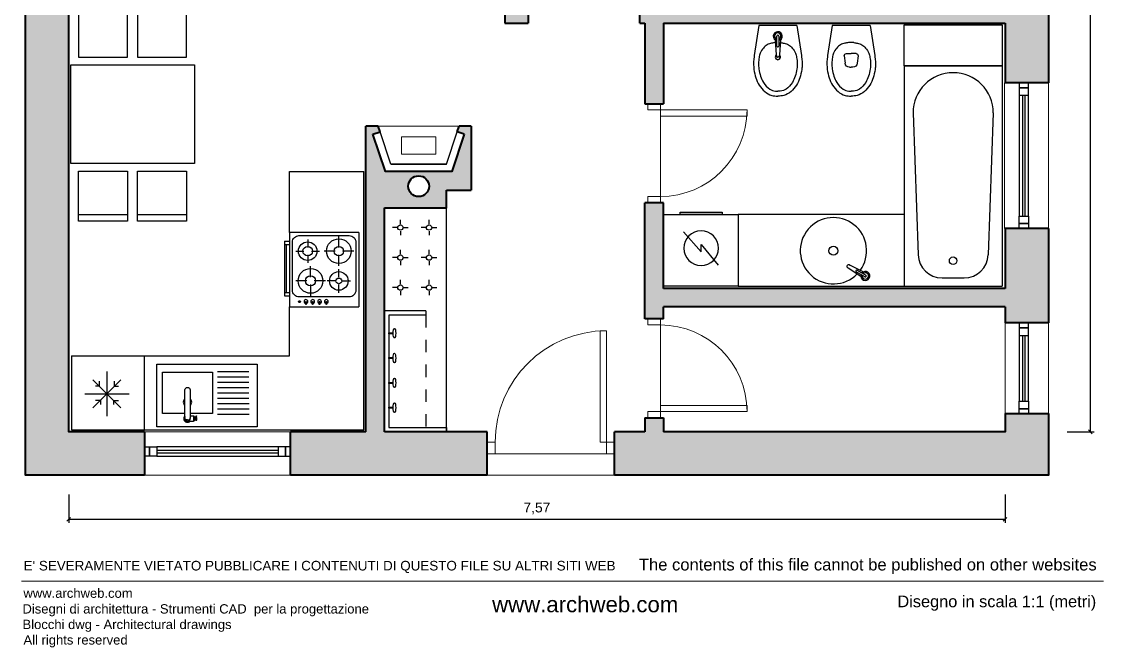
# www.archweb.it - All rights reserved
# Model space of a CAD drawing. Header units: metres. Extents: x 87.3 to 96.1, y 104.5 to 114.6.
# Drawn here: x 87.32 to 96.06, y 104.48 to 109.53 of the extents above; entities that cross this region are included whole.
import ezdxf

# ---------------------------------------------------------------- set-up
doc = ezdxf.new("R2010")
doc.units = ezdxf.units.M
doc.header["$PDMODE"] = 35
doc.linetypes.add('HIDDEN', pattern=[0.375, 0.25, -0.125])
for name, color, linetype in [('ARREDI attrezzature - furniture', 175, 'Continuous'), ('QUOTE - dimension', 252, 'Continuous'), ('SEZIONI medie - small sections', 2, 'Continuous')]:
    doc.layers.add(name, color=color, linetype=linetype)
for name, color, linetype, lineweight in [('MURATURA sezioni - section wall', 7, 'Continuous', 40), ('PAVIMENTAZIONE - flooring', 250, 'Continuous', 5), ('PORTE - doors', 252, 'Continuous', 5), ('PROIEZIONI - projections', 145, 'Continuous', 13), ('PROIEZIONI finissime - fine lines', 251, 'Continuous', 9), ('www.archweb.com', 2, 'Continuous', 5)]:
    doc.layers.add(name, color=color, linetype=linetype, lineweight=lineweight)
doc.layers.add('MURATURA tratteggi - hatch walls', color=7, linetype='Continuous', lineweight=40, true_color=0xa8a8a8)
doc.layers.add('VETRATE sezioni - windows sections', color=7, linetype='Continuous', true_color=0x0a85ff)
doc.styles.add('AW', font='arial.ttf')
doc.styles.get("Standard").update_dxf_attribs({"font": 'arial.ttf'})
doc.dimstyles.new('aw', dxfattribs={"dimtxt": 0.08, "dimasz": 0.03, "dimexe": 0.03, "dimexo": 0, "dimgap": 0.04, "dimtad": 1, "dimzin": 1, "dimtxsty": 'Standard', "dimblk": 'OBLIQUE', "dimcen": 2.5, "dimadec": 0, "dimazin": 0, "dimtfac": 1, "dimtmove": 0, "dimatfit": 3, "dimfxl": 1, "dimarcsym": 0})

# ---------------------------------------------------------------- blocks, each defined once
blk = doc.blocks.new('porta 0.8 m')
at = {"layer": 'PORTE - doors', "color": 2}
for p, q in [((0, 0.05), (0, 0.1)), ((0, 0.1), (0.7, 0.1)), ((0.7, 0.1), (0.7, 0.05)), ((0.7, 0.05), (0, 0.05))]:
    blk.add_line(p, q, dxfattribs=at)
for points in [[(-0.1, 0.8), (0, 0.8), (0, 0.75), (-0.1, 0.75)], [(-0.1, 0.05), (0, 0.05), (0, 0), (-0.1, 0)]]:
    blk.add_lwpolyline(points, close=True, dxfattribs=at)
at = {"layer": 'PORTE - doors', "color": 251}
blk.add_arc((0, 0.05), 0.7, 0, 90, dxfattribs=at)
blk = doc.blocks.new('PORTA-DOOR')
at = {"layer": 'PORTE - doors', "color": 2, "linetype": 'Continuous'}
for points in [[(1746.5338, 1915.6652), (1746.4838, 1915.6652), (1746.4838, 1916.5652)], [(1746.5338, 1916.5652), (1746.4838, 1916.5652)], [(1746.5338, 1915.6652), (1746.5338, 1916.5652)]]:
    blk.add_lwpolyline(points, dxfattribs=at)
for points in [[(1745.5687, 1915.5701), (1745.6338, 1915.5701), (1745.6338, 1915.6652), (1745.5687, 1915.6652)], [(1746.5338, 1915.5701), (1746.5989, 1915.5701), (1746.5989, 1915.6652), (1746.5338, 1915.6652)]]:
    blk.add_lwpolyline(points, close=True, dxfattribs=at)
at = {"layer": 'PORTE - doors', "color": 251, "linetype": 'Continuous'}
blk.add_arc((1746.5338, 1915.6652), 0.9, 90, 180, dxfattribs=at)
blk = doc.blocks.new('TAVOLO- TABLE')
at = {"layer": 'ARREDI attrezzature - furniture', "linetype": 'Continuous'}
for points in [[(1742.1181, 1918.8827), (1742.5151, 1918.8827), (1742.5151, 1919.2857), (1742.1181, 1919.2857)], [(1742.5959, 1918.8827), (1742.993, 1918.8827), (1742.993, 1919.2857), (1742.5959, 1919.2857)], [(1742.0584, 1918.8196), (1743.0564, 1918.8196), (1743.0564, 1918.0236), (1742.0584, 1918.0236)], [(1742.1181, 1917.9605), (1742.5151, 1917.9605), (1742.5151, 1917.5574), (1742.1181, 1917.5574)], [(1742.5959, 1917.9605), (1742.993, 1917.9605), (1742.993, 1917.5574), (1742.5959, 1917.5574)]]:
    blk.add_lwpolyline(points, close=True, dxfattribs=at)
for points in [[(1742.1181, 1919.2318), (1742.5151, 1919.2318)], [(1742.5959, 1919.2318), (1742.993, 1919.2318)], [(1742.1181, 1917.6114), (1742.5151, 1917.6114)], [(1742.5959, 1917.6114), (1742.993, 1917.6114)]]:
    blk.add_lwpolyline(points, dxfattribs=at)
blk = doc.blocks.new('VASCA- BATHTUBE')
at = {"layer": 'ARREDI attrezzature - furniture', "linetype": 'Continuous'}
for p, q in [((1748.8614, 1918.4324), (1748.9023, 1917.2857)), ((1749.5099, 1918.4324), (1749.469, 1917.2857)), ((1749.096, 1917.0989), (1749.2753, 1917.0989)), ((1748.7916, 1917.031), (1749.5818, 1917.031))]:
    blk.add_line(p, q, dxfattribs=at)
blk.add_lwpolyline([(1748.7895, 1919.1431), (1749.5818, 1919.1431), (1749.5818, 1918.813), (1748.7895, 1918.813)], close=True, dxfattribs=at)
blk.add_lwpolyline([(1748.7916, 1917.031), (1748.7916, 1918.813), (1749.5818, 1918.813), (1749.5818, 1917.031)], dxfattribs=at)
blk.add_circle((1749.1857, 1917.2363), 0.0308, dxfattribs=at)
for centre, radius, start, end in [((1749.1857, 1918.4324), 0.3243, 0, 180), ((1749.096, 1917.2928), 0.1938, 182.08274, 270), ((1749.2753, 1917.2928), 0.1938, 270, 357.91726)]:
    blk.add_arc(centre, radius, start, end, dxfattribs=at)
blk = doc.blocks.new('wc jp94aw25')
at = {"layer": 'ARREDI attrezzature - furniture'}
for p, q in [((584.3293, 817.7217), (584.2919, 817.4777)), ((584.3293, 817.7217), (584.6348, 817.7217)), ((584.6348, 817.7217), (584.6722, 817.4777)), ((584.4429, 817.4946), (584.482, 817.4946)), ((584.5212, 817.4946), (584.482, 817.4946)), ((584.4266, 817.4767), (584.4326, 817.4161)), ((584.5375, 817.4767), (584.5315, 817.4161)), ((584.4679, 817.3841), (584.482, 817.3841)), ((584.4962, 817.3841), (584.482, 817.3841))]:
    blk.add_line(p, q, dxfattribs=at)
for centre, radius, start, end in [((584.4429, 817.4783), 0.0164, 90, 185.63797), ((584.5212, 817.4783), 0.0164, 354.36203, 90), ((584.4679, 817.4196), 0.0355, 185.63797, 270), ((584.4962, 817.4196), 0.0355, 270, 354.36203)]:
    blk.add_arc(centre, radius, start, end, dxfattribs=at)
for points, knots in [([(584.4603, 817.5833), (584.4505, 817.5817), (584.4286, 817.5778), (584.3938, 817.5667), (584.3625, 817.5376), (584.3382, 817.5026), (584.3325, 817.4748), (584.3301, 817.4629)], [0.0219449, 0.0219449, 0.0219449, 0.0219449, 0.0519502, 0.0884985, 0.1294589, 0.1776996, 0.2137411, 0.2137411, 0.2137411, 0.2137411]), ([(584.5039, 817.5832), (584.5137, 817.5817), (584.5355, 817.5778), (584.5703, 817.5667), (584.6016, 817.5376), (584.6259, 817.5026), (584.6315, 817.4748), (584.634, 817.4629)], [0.0220791, 0.0220791, 0.0220791, 0.0220791, 0.0519502, 0.0884985, 0.1294589, 0.1776996, 0.2137411, 0.2137411, 0.2137411, 0.2137411]), ([(584.2919, 817.4777), (584.2914, 817.4748), (584.291, 817.4717), (584.2905, 817.4686), (584.287, 817.4436), (584.2848, 817.4114), (584.2874, 817.3784), (584.2879, 817.3726), (584.2887, 817.365)], [-0.0095641, -0.0095641, -0.0095641, -0.0095641, 0, 0, 0, 0.0756254, 0.0756254, 0.0924732, 0.0924732, 0.0924732, 0.0924732]), ([(584.6722, 817.4777), (584.6727, 817.4748), (584.6731, 817.4717), (584.6736, 817.4686), (584.6771, 817.4436), (584.6793, 817.4114), (584.6767, 817.3784), (584.6762, 817.3726), (584.6754, 817.365)], [-0.0095641, -0.0095641, -0.0095641, -0.0095641, 0, 0, 0, 0.0756254, 0.0756254, 0.0924732, 0.0924732, 0.0924732, 0.0924732]), ([(584.2887, 817.365), (584.2965, 817.3202), (584.3072, 817.2769), (584.356, 817.2019), (584.3911, 817.1669), (584.4487, 817.1521), (584.4651, 817.1506), (584.482, 817.149)], [0.0318751, 0.0318751, 0.0318751, 0.0318751, 0.1646804, 0.1646804, 0.2974857, 0.2974857, 0.3472252, 0.3472252, 0.3472252, 0.3472252]), ([(584.3283, 817.3708), (584.3355, 817.3289), (584.3449, 817.2924), (584.3787, 817.2402), (584.398, 817.2194), (584.4303, 817.1974), (584.4431, 817.1938), (584.4696, 817.1904), (584.4757, 817.1898), (584.482, 817.1892)], [0.0318751, 0.0318751, 0.0318751, 0.0318751, 0.1644746, 0.1644746, 0.2543869, 0.2543869, 0.324379, 0.324379, 0.3434574, 0.3434574, 0.3434574, 0.3434574]), ([(584.6358, 817.3708), (584.6285, 817.3289), (584.6192, 817.2924), (584.5854, 817.2402), (584.566, 817.2194), (584.5338, 817.1974), (584.5209, 817.1938), (584.4944, 817.1904), (584.4884, 817.1898), (584.482, 817.1892)], [0.0318751, 0.0318751, 0.0318751, 0.0318751, 0.1644746, 0.1644746, 0.2543869, 0.2543869, 0.324379, 0.324379, 0.3434574, 0.3434574, 0.3434574, 0.3434574]), ([(584.6754, 817.365), (584.6676, 817.3202), (584.6569, 817.2769), (584.6081, 817.2019), (584.573, 817.1669), (584.5153, 817.1521), (584.499, 817.1506), (584.482, 817.149)], [0.0318751, 0.0318751, 0.0318751, 0.0318751, 0.1646804, 0.1646804, 0.2974857, 0.2974857, 0.3472252, 0.3472252, 0.3472252, 0.3472252])]:
    blk.add_open_spline(points, degree=3, knots=knots, dxfattribs=at)
blk.add_open_spline([(584.4603, 817.5833), (584.4747, 817.5855), (584.4895, 817.5855), (584.5039, 817.5832)], degree=3, dxfattribs=at)
for points in [[(584.3301, 817.4629), (584.327, 817.4392), (584.3256, 817.4134), (584.3283, 817.3708)], [(584.634, 817.4629), (584.637, 817.4392), (584.6384, 817.4134), (584.6358, 817.3708)]]:
    blk.add_spline(points, degree=3, dxfattribs=at)
blk = doc.blocks.new('BAGNO')
at = {"layer": 'ARREDI attrezzature - furniture', "xscale": -1}
blk.add_blockref('wc jp94aw25', (2332.5911, 1101.4169), dxfattribs=at)
blk = doc.blocks.new('Lavatrice-asciugatrice - tumble dryer - ty71aw25')
at = {"layer": 'ARREDI attrezzature - furniture'}
for p, q in [((345.1365, 748.0981), (345.2969, 747.9557)), ((345.2969, 747.9557), (345.2399, 747.9566)), ((345.2399, 747.9566), (345.4047, 747.8184))]:
    blk.add_line(p, q, dxfattribs=at)
for points in [[(344.9958, 748.2561), (344.9958, 747.6561), (345.5758, 747.6561), (345.5758, 748.2561)], [(344.9774, 748.1261), (344.9774, 747.7861), (344.9958, 747.7861), (344.9958, 748.1261)]]:
    blk.add_lwpolyline(points, close=True, dxfattribs=at)
blk.add_circle((345.2684, 747.9561), 0.1404, dxfattribs=at)
blk = doc.blocks.new('PIANO cottura archweb dwg 2024')
at = {"layer": 'ARREDI attrezzature - furniture'}
for p, q in [((0, 0.3), (0, -0.3)), ((0.56, 0.3), (0, 0.3)), ((0.3988, 0.1802), (0.3988, 0.2702)), ((0.56, 0.3), (0.56, -0.3)), ((-0.04, 0.23), (-0.04, -0.21)), ((-0.04, 0.23), (0, 0.23)), ((-0.04, 0.2031), (0, 0.2031)), ((-0.026, 0.2031), (-0.026, -0.1831)), ((0.1471, 0.2452), (0.1471, 0.1802)), ((0.0521, 0.1502), (0.1171, 0.1502)), ((0.1471, 0.1202), (0.1471, 0.0552)), ((0.1771, 0.1502), (0.2421, 0.1502)), ((0.3688, 0.1502), (0.2788, 0.1502)), ((0.3988, 0.0302), (0.3988, 0.1202)), ((0.5188, 0.1502), (0.4288, 0.1502)), ((0.17, -0.0604), (0.17, 0.0296)), ((0.3984, -0.0604), (0.3984, 0.0046)), ((0.14, -0.0904), (0.05, -0.0904)), ((0.17, -0.1204), (0.17, -0.2104)), ((0.29, -0.0904), (0.2, -0.0904)), ((0.3684, -0.0904), (0.3034, -0.0904)), ((0.3984, -0.1854), (0.3984, -0.1204)), ((0.4284, -0.0904), (0.4934, -0.0904)), ((-0.04, -0.1831), (0, -0.1831)), ((-0.04, -0.21), (0, -0.21)), ((0, -0.3), (0.56, -0.3))]:
    blk.add_line(p, q, dxfattribs=at)
blk.add_lwpolyline([(0.0766, 0.2758), (0.4834, 0.2758, -0.414214), (0.5358, 0.2234), (0.5358, -0.167, -0.414214), (0.4834, -0.2194), (0.0766, -0.2194, -0.414214), (0.0242, -0.167), (0.0242, 0.2234, -0.414214)], format="xyb", close=True, dxfattribs=at)
for points in [[(0.1307, -0.257), (0.1348, -0.257), (0.1348, -0.2808), (0.1307, -0.2808)], [(0.1856, -0.257), (0.1897, -0.257), (0.1897, -0.2808), (0.1856, -0.2808)], [(0.2405, -0.257), (0.2447, -0.257), (0.2447, -0.2808), (0.2405, -0.2808)], [(0.2954, -0.257), (0.2996, -0.257), (0.2996, -0.2808), (0.2954, -0.2808)]]:
    blk.add_lwpolyline(points, close=True, dxfattribs=at)
for centre, radius in [((0.1471, 0.1502), 0.075), ((0.1471, 0.1502), 0.0385), ((0.3988, 0.1502), 0.1), ((0.3988, 0.1502), 0.0385), ((0.17, -0.0904), 0.1), ((0.17, -0.0904), 0.041), ((0.3984, -0.0904), 0.075), ((0.3984, -0.0904), 0.0231), ((0.0815, -0.258), 0.0079)]:
    blk.add_circle(centre, radius, dxfattribs=at)
for centre in [(0.1328, -0.257), (0.1877, -0.257), (0.2426, -0.257), (0.2975, -0.257)]:
    blk.add_arc(centre, 0.0156, 277.61057, 262.38943, dxfattribs=at)
blk = doc.blocks.new('A$C3b120ac1')
at = {"layer": 'ARREDI attrezzature - furniture'}
for p, q in [((0.052, -0.0118), (0.052, 0.0298)), ((0.0536, 0.026), (0.0536, -0.008)), ((0.0728, 0.0029), (0.0723, 0.0308)), ((0.0729, -0.0043), (0.0728, 0.0029)), ((0.0729, -0.0044), (0.0719, -0.0045))]:
    blk.add_line(p, q, dxfattribs=at)
for points in [[(0, 0), (0, 0), (-0.017, 0, -0.317837), (-0.0198, 0.002)], [(0, 0), (0, 0), (0.017, 0, 0.317837), (0.0198, 0.002)], [(0.0558, 0.018), (0.0637, 0.0186, 0.155869), (0.0675, 0.0201, 0.886458)], [(0.0558, 0), (0.0637, -0.0006, -0.155869), (0.0675, -0.0021, -0.886458)], [(0.065, 0.0005, -0.160711), (0.0631, 0.0159, -0.094437), (0.0641, 0.0186, -1.245706)], [(0.065, 0.0005, -0.25498), (0.0692, -0.0022, 9.068865)], [(0.0676, 0.0117), (0.0676, 0.0142), (0.0675, 0.0167, -0.010154), (0.0675, 0.0201, -0.032815), (0.0681, 0.0267, -0.128402), (0.0694, 0.0296, -0.106313), (0.0706, 0.0307, -0.075412), (0.0709, 0.0308), (0.0723, 0.0308, -0.25002), (0.0726, 0.0306, -0.096041), (0.0737, 0.0282, -0.032872), (0.0737, 0.0282, 4.493368)], [(0.0741, 0.0056, -0.147806), (0.0731, 0.003, -0.197149), (0.0728, 0.0029), (0.0718, 0.0029, -0.105853), (0.071, 0.003, -0.093683), (0.0703, 0.0035, -0.105959), (0.0689, 0.0055, -0.061829), (0.0681, 0.0085, -0.023332), (0.0676, 0.0142, -1.008647)], [(0.0742, -0.0009), (0.0741, 0.003, 0.00094), (0.0741, 0.0056, -0.000937), (0.0738, 0.0197, 0.003393), (0.0737, 0.0282, -0.648753)], [(0.0675, -0.0021), (0.0685, -0.0033, 0.146054), (0.0711, -0.0049), (0.0727, -0.0049, 0.258705), (0.0729, -0.0048, 0.023605), (0.0733, -0.0041, 0.171239), (0.0742, -0.0011, -0.037593), (0.0742, -0.0009)]]:
    blk.add_lwpolyline(points, format="xyb", dxfattribs=at)
for points in [[(0.021, 0.03), (0.0465, 0.03)], [(0.047, 0.0295), (0.047, -0.0115)], [(0.052, 0.0298), (0.0475, 0.0298)], [(0.0066, -0.012), (0.0465, -0.012)], [(0.052, -0.0118), (0.0475, -0.0118)]]:
    blk.add_lwpolyline(points, dxfattribs=at)
for centre, radius, start, end in [((0, 0.009), 0.03, 134.427, 315.573), ((0, 0.009), 0.025, 147.14012, 302.85988), ((0, 0.009), 0.022, 162.65856, 17.34144), ((0, 0.009), 0.021, 180, 360), ((0.0465, 0.0295), 0.0005, 360, 90), ((0.0475, 0.0293), 0.0005, 90, 180), ((0.052, 0.0294), 0.0004, 29.24555, 90), ((0.0423, 0.024), 0.0115, 10.40237, 29.24555), ((0.0533, 0.026), 0.0003, 360, 10.40237), ((0.0493, 0.0155), 0.00706, 20.1257, 52.67736), ((0.1118, 0.0103), 0.0443, 178.11587, 196.23116), ((0.037, 0.0091), 0.0385, 344.96764, 16.94915), ((0.0465, -0.0115), 0.0005, 270, 360), ((0.0475, -0.0113), 0.0005, 180, 270), ((0.052, -0.0114), 0.0004, 270, 330.75445), ((0.0423, -0.006), 0.0115, 330.75445, 349.59763), ((0.0493, 0.0025), 0.00706, 307.32264, 338.88534), ((0.0533, -0.008), 0.0003, 349.59763, 360), ((0.0737, -0.0002), 0.00494, 204.39784, 231.63247), ((0.0718, -0.0025), 0.00195, 232.93142, 272.675), ((0.0729, -0.004), 0.000429, 276.08575, 318.23157)]:
    blk.add_arc(centre, radius, start, end, dxfattribs=at)
at = {"layer": 'ARREDI attrezzature - furniture', "extrusion": (0, 0, -1)}
blk.add_ellipse((0.0558, 0.009), major_axis=(0, -0.009), ratio=0.134102, start_param=6.283185, end_param=9.576875, dxfattribs=at)
blk = doc.blocks.new('set cucina - kitchen set')
at = {"layer": 'ARREDI attrezzature - furniture', "linetype": 'Continuous'}
for p, q in [((1743.824, 1917.4642), (1743.824, 1917.9576)), ((1743.824, 1917.9576), (1744.424, 1917.9576)), ((1743.824, 1916.4679), (1743.824, 1916.8642)), ((1742.0639, 1916.4679), (1743.824, 1916.4679))]:
    blk.add_line(p, q, dxfattribs=at)
for points in [[(1742.0639, 1916.4679), (1742.0639, 1915.8694), (1744.424, 1915.8694), (1744.424, 1917.9576)], [(1742.6524, 1915.8694), (1742.6524, 1916.4679)], [(1742.3493, 1916.3408), (1742.3493, 1915.982)], [(1742.9791, 1916.0019), (1742.7982, 1916.0019), (1742.7982, 1916.3363), (1743.2019, 1916.3363), (1743.2019, 1916.0019), (1743.0211, 1916.0019)], [(1743.241, 1916.3417), (1743.4962, 1916.3424)], [(1743.2411, 1916.2985), (1743.4963, 1916.2993)], [(1742.2361, 1916.0482), (1742.4625, 1916.2747)], [(1742.4625, 1916.0482), (1742.2361, 1916.2747)], [(1742.2888, 1916.2225), (1742.2562, 1916.2225)], [(1742.2888, 1916.2225), (1742.2888, 1916.2627)], [(1742.4098, 1916.2225), (1742.4098, 1916.2627)], [(1742.4098, 1916.2225), (1742.4424, 1916.2225)], [(1743.2411, 1916.2123), (1743.4963, 1916.213)], [(1743.2413, 1916.2554), (1743.4964, 1916.2561)], [(1742.1699, 1916.1614), (1742.5287, 1916.1614)], [(1743.2413, 1916.1691), (1743.4964, 1916.1699)], [(1743.2417, 1916.126), (1743.4968, 1916.1267)], [(1742.2961, 1916.1082), (1742.2559, 1916.1082)], [(1742.2961, 1916.1082), (1742.2961, 1916.0756)], [(1742.4025, 1916.1082), (1742.4427, 1916.1082)], [(1742.4025, 1916.1082), (1742.4025, 1916.0756)], [(1743.2418, 1916.0828), (1743.4969, 1916.0836)], [(1743.2419, 1916.0397), (1743.4971, 1916.0405)], [(1743.242, 1915.9966), (1743.4972, 1915.9973)]]:
    blk.add_lwpolyline(points, dxfattribs=at)
blk.add_lwpolyline([(1742.7534, 1916.4017), (1743.5625, 1916.4017), (1743.5625, 1915.8955), (1742.7534, 1915.8955)], close=True, dxfattribs=at)
blk.add_lwpolyline([(1742.9791, 1915.9612), (1742.9791, 1916.1922, -1), (1743.0211, 1916.1922), (1743.0211, 1915.9612)], format="xyb", dxfattribs=at)
for start, end in [(128.07348, 231.92652), (308.07348, 51.92652)]:
    blk.add_arc((1743.0001, 1916.0946), 0.0341, start, end, dxfattribs=at)
at = {"layer": 'ARREDI attrezzature - furniture', "color": 6}
blk.add_blockref('PIANO cottura archweb dwg 2024', (1743.824, 1917.1642), dxfattribs=at)
at = {"layer": 'ARREDI attrezzature - furniture', "linetype": 'Continuous'}
blk.add_blockref('A$C3b120ac1', (1743.0001, 1915.9522), dxfattribs=at)
blk = doc.blocks.new('bidet')
at = {"layer": 'ARREDI attrezzature - furniture'}
for p, q in [((1748.2102, 1919.1386), (1748.1728, 1918.8946)), ((1748.5156, 1919.1386), (1748.2102, 1919.1386)), ((1748.5156, 1919.1386), (1748.553, 1918.8946)), ((1748.3423, 1919.0216), (1748.3492, 1918.9003)), ((1748.3558, 1918.9721), (1748.3558, 1919.052)), ((1748.37, 1919.0519), (1748.37, 1918.972)), ((1748.3836, 1919.0229), (1748.3766, 1918.9003))]:
    blk.add_line(p, q, dxfattribs=at)
for centre, radius, start, end in [((1748.3621, 1919.052), 0.0362, 282.70675, 260.08241), ((1748.3621, 1919.052), 0.0259, 287.90381, 256.07148), ((1748.3753, 1918.6556), 0.3966, 95.65888, 95.65889), ((1748.3629, 1919.0519), 0.0071, 359.5835, 179.5835), ((1748.3629, 1918.9721), 0.0071, 179.5835, 359.5835), ((1748.3629, 1918.8826), 0.0207, 131.22724, 48.77276), ((1748.3629, 1918.8826), 0.0186, 136.56576, 43.43424), ((1748.1557, 1918.8893), 0.1938, 1.88908, 3.23209), ((1748.3629, 1918.8962), 0.0135, 181.88908, 358.11092), ((1748.5702, 1918.8893), 0.1938, 176.76791, 178.11092)]:
    blk.add_arc(centre, radius, start, end, dxfattribs=at)
for points, knots in [([(1748.3411, 1919.0001), (1748.3313, 1918.9986), (1748.3095, 1918.9947), (1748.2747, 1918.9836), (1748.2434, 1918.9545), (1748.219, 1918.9195), (1748.2134, 1918.8917), (1748.211, 1918.8798)], [0.0220791, 0.0220791, 0.0220791, 0.0220791, 0.0519502, 0.0884985, 0.1294589, 0.1776996, 0.2137411, 0.2137411, 0.2137411, 0.2137411]), ([(1748.3846, 1919.0002), (1748.3945, 1918.9986), (1748.4163, 1918.9947), (1748.4511, 1918.9836), (1748.4825, 1918.9545), (1748.5068, 1918.9195), (1748.5124, 1918.8917), (1748.5148, 1918.8798)], [0.0219449, 0.0219449, 0.0219449, 0.0219449, 0.0519502, 0.0884985, 0.1294589, 0.1776996, 0.2137411, 0.2137411, 0.2137411, 0.2137411]), ([(1748.1728, 1918.8946), (1748.1723, 1918.8917), (1748.1718, 1918.8886), (1748.1714, 1918.8855), (1748.1678, 1918.8605), (1748.1656, 1918.8283), (1748.1682, 1918.7953), (1748.1688, 1918.7895), (1748.1696, 1918.7819)], [-0.0095641, -0.0095641, -0.0095641, -0.0095641, 0, 0, 0, 0.0756254, 0.0756254, 0.0924732, 0.0924732, 0.0924732, 0.0924732]), ([(1748.5544, 1918.8855), (1748.558, 1918.8605), (1748.5602, 1918.8283), (1748.5576, 1918.7953), (1748.557, 1918.7895), (1748.5562, 1918.7819)], [0, 0, 0, 0, 0.07562537, 0.07562537, 0.09247322, 0.09247322, 0.09247322, 0.09247322]), ([(1748.1696, 1918.7819), (1748.1773, 1918.7371), (1748.1881, 1918.6938), (1748.2369, 1918.6188), (1748.272, 1918.5838), (1748.3296, 1918.569), (1748.346, 1918.5675), (1748.3629, 1918.5659)], [0.0318751, 0.0318751, 0.0318751, 0.0318751, 0.1646804, 0.1646804, 0.2974857, 0.2974857, 0.3472252, 0.3472252, 0.3472252, 0.3472252]), ([(1748.2092, 1918.7877), (1748.2164, 1918.7458), (1748.2258, 1918.7093), (1748.2596, 1918.6571), (1748.2789, 1918.6363), (1748.3112, 1918.6143), (1748.324, 1918.6107), (1748.3505, 1918.6073), (1748.3566, 1918.6067), (1748.3629, 1918.6061)], [0.0318751, 0.0318751, 0.0318751, 0.0318751, 0.1644746, 0.1644746, 0.2543869, 0.2543869, 0.324379, 0.324379, 0.3434574, 0.3434574, 0.3434574, 0.3434574]), ([(1748.5167, 1918.7877), (1748.5094, 1918.7458), (1748.5001, 1918.7093), (1748.4663, 1918.6571), (1748.4469, 1918.6363), (1748.4146, 1918.6143), (1748.4018, 1918.6107), (1748.3753, 1918.6073), (1748.3693, 1918.6067), (1748.3629, 1918.6061)], [0.0318751, 0.0318751, 0.0318751, 0.0318751, 0.1644746, 0.1644746, 0.2543869, 0.2543869, 0.324379, 0.324379, 0.3434574, 0.3434574, 0.3434574, 0.3434574]), ([(1748.5562, 1918.7819), (1748.5485, 1918.7371), (1748.5378, 1918.6938), (1748.489, 1918.6188), (1748.4539, 1918.5838), (1748.3962, 1918.569), (1748.3799, 1918.5675), (1748.3629, 1918.5659)], [0.0318751, 0.0318751, 0.0318751, 0.0318751, 0.1646804, 0.1646804, 0.2974857, 0.2974857, 0.3472252, 0.3472252, 0.3472252, 0.3472252])]:
    blk.add_open_spline(points, degree=3, knots=knots, dxfattribs=at)
for points in [[(1748.3435, 1919.0005), (1748.3427, 1919.0004), (1748.3419, 1919.0003), (1748.3411, 1919.0001)], [(1748.3846, 1919.0002), (1748.3838, 1919.0003), (1748.3831, 1919.0004), (1748.3823, 1919.0005)], [(1748.553, 1918.8946), (1748.5535, 1918.8917), (1748.554, 1918.8886), (1748.5544, 1918.8855)]]:
    blk.add_open_spline(points, degree=3, dxfattribs=at)
for points in [[(1748.211, 1918.8798), (1748.2079, 1918.8561), (1748.2065, 1918.8303), (1748.2092, 1918.7877)], [(1748.5148, 1918.8798), (1748.5179, 1918.8561), (1748.5193, 1918.8303), (1748.5167, 1918.7877)]]:
    blk.add_spline(points, degree=3, dxfattribs=at)
blk = doc.blocks.new('lavandino-sink')
at = {"layer": 'ARREDI attrezzature - furniture'}
for p, q in [((1748.4402, 1917.11), (1748.3377, 1917.1775)), ((1748.4598, 1917.1463), (1748.3515, 1917.2013)), ((1748.4721, 1917.1071), (1748.4031, 1917.1472)), ((1748.4102, 1917.1595), (1748.4793, 1917.1194))]:
    blk.add_line(p, q, dxfattribs=at)
at = {"layer": 'ARREDI attrezzature - furniture', "linetype": 'Continuous'}
for points in [[(1748.7916, 1917.6096), (1747.4496, 1917.6096)], [(1747.4496, 1917.031), (1748.7916, 1917.031)]]:
    blk.add_lwpolyline(points, dxfattribs=at)
blk.add_circle((1748.2185, 1917.3176), 0.0361, dxfattribs=at)
blk.add_arc((1748.2185, 1917.3176), 0.268, 323.74051, 315.57016, dxfattribs=at)
at = {"layer": 'ARREDI attrezzature - furniture'}
for centre, radius, start, end in [((1748.341, 1917.1915), 0.0135, 61.73986, 237.9617), ((1748.231, 1917.0157), 0.1938, 56.6187, 57.9617), ((1748.4392, 1917.3741), 0.1938, 241.73986, 243.08287), ((1748.4067, 1917.1533), 0.0071, 59.43428, 239.43428), ((1748.4762, 1917.114), 0.0362, 162.55753, 139.93319), ((1748.4762, 1917.114), 0.0259, 167.75459, 135.92226), ((1748.4757, 1917.1132), 0.0071, 239.43428, 59.43428), ((1748.1268, 1917.3016), 0.3966, 335.5096652878285, 335.5096688356116)]:
    blk.add_arc(centre, radius, start, end, dxfattribs=at)
blk = doc.blocks.new('appendi abiti- cloths hunger')
at = {"layer": 'ARREDI attrezzature - furniture'}
for p, q in [((1744.5915, 1917.6651), (1745.0915, 1917.6653)), ((1744.5915, 1916.8323), (1744.5915, 1917.6651)), ((1745.0915, 1915.8895), (1745.0915, 1917.6653)), ((1744.7199, 1917.5331), (1744.7199, 1917.5674)), ((1744.9514, 1917.5331), (1744.9514, 1917.5674)), ((1744.6918, 1917.505), (1744.6574, 1917.505)), ((1744.7199, 1917.4769), (1744.7199, 1917.4425)), ((1744.7479, 1917.505), (1744.7823, 1917.505)), ((1744.9234, 1917.505), (1744.889, 1917.505)), ((1744.9514, 1917.4769), (1744.9514, 1917.4425)), ((1744.9795, 1917.505), (1745.0139, 1917.505)), ((1744.6918, 1917.2624), (1744.6574, 1917.2624)), ((1744.7199, 1917.2905), (1744.7199, 1917.3249)), ((1744.7479, 1917.2624), (1744.7823, 1917.2624)), ((1744.9234, 1917.2624), (1744.889, 1917.2624)), ((1744.9514, 1917.2905), (1744.9514, 1917.3249)), ((1744.9795, 1917.2624), (1745.0139, 1917.2624)), ((1744.7199, 1917.2343), (1744.7199, 1917.1999)), ((1744.9514, 1917.2343), (1744.9514, 1917.1999)), ((1744.6918, 1917.0198), (1744.6574, 1917.0198)), ((1744.7199, 1917.0479), (1744.7199, 1917.0823)), ((1744.7479, 1917.0198), (1744.7823, 1917.0198)), ((1744.9234, 1917.0198), (1744.889, 1917.0198)), ((1744.9514, 1917.0479), (1744.9514, 1917.0823)), ((1744.9795, 1917.0198), (1745.0139, 1917.0198)), ((1744.7199, 1916.9918), (1744.7199, 1916.9574)), ((1744.9514, 1916.9918), (1744.9514, 1916.9574)), ((1745.0915, 1915.8895), (1745.0915, 1915.8542))]:
    blk.add_line(p, q, dxfattribs=at)
at = {"layer": 'ARREDI attrezzature - furniture', "color": 2}
for p, q in [((1744.926, 1916.8323), (1744.926, 1916.7971)), ((1744.926, 1916.7971), (1744.6268, 1916.7971)), ((1744.6268, 1916.7971), (1744.6268, 1915.8895)), ((1744.6268, 1915.8895), (1745.0915, 1915.8895))]:
    blk.add_line(p, q, dxfattribs=at)
at = {"layer": 'ARREDI attrezzature - furniture', "linetype": 'HIDDEN', "ltscale": 0.25}
blk.add_line((1744.926, 1916.7971), (1744.926, 1915.8895), dxfattribs=at)
at = {"layer": 'ARREDI attrezzature - furniture', "color": 2}
blk.add_lwpolyline([(1744.926, 1916.8323), (1744.5915, 1916.8323), (1744.5915, 1915.8542), (1745.0915, 1915.8542), (1745.0915, 1915.8895)], dxfattribs=at)
at = {"layer": 'ARREDI attrezzature - furniture'}
for points in [[(1744.6614, 1916.6471), (1744.6268, 1916.6471), (1744.6268, 1916.655), (1744.6614, 1916.655)], [(1744.6614, 1916.4465), (1744.6268, 1916.4465), (1744.6268, 1916.4544), (1744.6614, 1916.4544)], [(1744.6614, 1916.2459), (1744.6268, 1916.2459), (1744.6268, 1916.2538), (1744.6614, 1916.2538)], [(1744.6614, 1916.0453), (1744.6268, 1916.0453), (1744.6268, 1916.0532), (1744.6614, 1916.0532)]]:
    blk.add_lwpolyline(points, dxfattribs=at)
for centre in [(1744.7199, 1917.505), (1744.9514, 1917.505), (1744.7199, 1917.2624), (1744.9514, 1917.2624), (1744.7199, 1917.0198), (1744.9514, 1917.0198)]:
    blk.add_circle(centre, 0.0213, dxfattribs=at)
for centre in [(1744.6719, 1916.651), (1744.6719, 1916.4504), (1744.6719, 1916.2498), (1744.6719, 1916.0492)]:
    blk.add_ellipse(centre, major_axis=(0, -0.0386), ratio=0.275174, dxfattribs=at)
blk = doc.blocks.new('_Oblique')
at = {"color": 0, "linetype": 'ByBlock', "lineweight": -2}
blk.add_line((-0.5, -0.5), (0.5, 0.5), dxfattribs=at)
blk = doc.blocks.new('*D24')
at = {"layer": 'Defpoints', "color": 0, "ltscale": 0.02, "transparency": 16777216}
for p in [(95.7687, 113.2539), (95.7687, 106.2187), (95.9564, 106.2187)]:
    blk.add_point(p, dxfattribs=at)
at = {"layer": 'QUOTE - dimension', "color": 0, "lineweight": -2, "ltscale": 0.02, "transparency": 16777216}
for p, q in [((95.7687, 113.2539), (95.9864, 113.2539)), ((95.9564, 113.2539), (95.9564, 106.2187)), ((95.7687, 106.2187), (95.9864, 106.2187))]:
    blk.add_line(p, q, dxfattribs=at)
at = {"layer": 'QUOTE - dimension', "color": 0, "lineweight": -2, "ltscale": 0.02, "transparency": 16777216, "xscale": 0.03, "yscale": 0.03, "zscale": 0.03}
for p, rotation in [((95.9564, 113.2539), 90), ((95.9564, 106.2187), 270)]:
    blk.add_blockref('_Oblique', p, dxfattribs=dict(at, rotation=rotation))
at = {"layer": 'QUOTE - dimension', "color": 0, "ltscale": 0.02, "transparency": 16777216, "insert": (95.8684, 109.7363), "char_height": 0.08, "attachment_point": 5, "rotation": 90}
blk.add_mtext('7,04', dxfattribs=at)
blk = doc.blocks.new('*D25')
at = {"layer": 'Defpoints', "color": 0, "ltscale": 0.02, "transparency": 16777216}
for p in [(87.703, 105.7111), (95.2681, 105.7111), (95.2681, 105.5119)]:
    blk.add_point(p, dxfattribs=at)
at = {"layer": 'QUOTE - dimension', "color": 0, "lineweight": -2, "ltscale": 0.02, "transparency": 16777216}
for p, q in [((87.703, 105.7111), (87.703, 105.4819)), ((95.2681, 105.7111), (95.2681, 105.4819)), ((87.703, 105.5119), (95.2681, 105.5119))]:
    blk.add_line(p, q, dxfattribs=at)
at = {"layer": 'QUOTE - dimension', "color": 0, "lineweight": -2, "ltscale": 0.02, "transparency": 16777216, "xscale": 0.03, "yscale": 0.03, "zscale": 0.03, "rotation": 180}
blk.add_blockref('_Oblique', (87.703, 105.5119), dxfattribs=at)
at = {"layer": 'QUOTE - dimension', "color": 0, "lineweight": -2, "ltscale": 0.02, "transparency": 16777216, "xscale": 0.03, "yscale": 0.03, "zscale": 0.03}
blk.add_blockref('_Oblique', (95.2681, 105.5119), dxfattribs=at)
at = {"layer": 'QUOTE - dimension', "color": 0, "ltscale": 0.02, "transparency": 16777216, "insert": (91.4856, 105.5999), "char_height": 0.08, "attachment_point": 5}
blk.add_mtext('7,57', dxfattribs=at)

msp = doc.modelspace()

# ---------------------------------------------------------------- hatches: boundary and pattern name
at = {"layer": 'MURATURA tratteggi - hatch walls', "ltscale": 0.02}
h = msp.add_hatch(color=256, dxfattribs=at)
h.dxf.hatch_style = 1
h.paths.add_polyline_path([(88.325, 113.6039), (87.353, 113.6039), (87.353, 105.8687), (88.315, 105.8687), (88.315, 106.0221), (88.315, 106.0221), (88.315, 106.0971), (88.315, 106.2187), (87.703, 106.2187), (87.703, 113.2539), (88.325, 113.2539)])
h.paths.add_polyline_path([(92.269, 113.4516), (92.269, 113.6039), (90.8006, 113.6039), (90.8006, 113.2539), (91.2269, 113.2539), (91.2269, 109.5214), (91.4158, 109.5214), (91.4158, 109.6714), (91.3769, 109.6714), (91.3769, 113.2539), (92.269, 113.2539), (92.269, 113.3766), (92.269, 113.3766)])
h.paths.add_polyline_path([(95.6181, 113.6039), (94.0289, 113.6039), (94.0289, 113.4516), (94.0289, 113.4516), (94.0289, 113.3766), (94.0289, 113.2539), (95.2681, 113.2539), (95.2681, 109.6714), (92.3158, 109.6714), (92.3158, 109.5214), (92.3579, 109.5214), (92.3579, 108.8705), (92.5079, 108.8705), (92.5079, 109.5214), (95.2681, 109.5214), (95.2681, 109.039), (95.6181, 109.039)])
h.paths.add_polyline_path([(95.6181, 107.861), (95.4576, 107.861), (95.4576, 107.861), (95.3826, 107.861), (95.2681, 107.861), (95.2681, 107.3781), (92.5079, 107.3781), (92.5079, 108.0705), (92.3579, 108.0705), (92.3579, 107.1325), (92.5079, 107.1325), (92.5079, 107.2281), (95.2681, 107.2281), (95.2681, 107.0985), (95.6181, 107.0985)])
h.paths.add_polyline_path([(95.6181, 106.3656), (95.4576, 106.3656), (95.4576, 106.3656), (95.3826, 106.3656), (95.2681, 106.3656), (95.2681, 106.2187), (92.5079, 106.2187), (92.5079, 106.3325), (92.3579, 106.3325), (92.3579, 106.2187), (92.1127, 106.2187), (92.1127, 105.8687), (95.6181, 105.8687)])
h.paths.add_polyline_path([(91.0826, 106.2187), (90.2542, 106.2187), (90.2542, 108.0296), (90.7542, 108.0296), (90.7542, 108.1721), (90.9545, 108.172), (90.9545, 108.6878), (90.8564, 108.6878), (90.8417, 108.6436), (90.8986, 108.6247), (90.7976, 108.322), (90.2621, 108.322), (90.1612, 108.6247), (90.2181, 108.6436), (90.2033, 108.6878), (90.1042, 108.6878), (90.1042, 106.2187), (89.4951, 106.2187), (89.4951, 105.8687), (91.0826, 105.8687)])
h.paths.add_polyline_path([(90.4458, 108.2035, -1), (90.6139, 108.2035, -1)], flags=16)

# ---------------------------------------------------------------- linework, layer by layer
at = {"layer": 'ARREDI attrezzature - furniture', "linetype": 'Continuous'}
msp.add_line((93.1122, 107.9741), (93.1122, 107.3955), dxfattribs=at)
at = {"layer": 'MURATURA sezioni - section wall'}
for p, q in [((91.2269, 113.2539), (91.2269, 109.5214)), ((91.2269, 109.5214), (91.4158, 109.5214)), ((92.3158, 109.5214), (92.3158, 109.5214)), ((92.3158, 109.5214), (92.3158, 109.5214)), ((92.3158, 109.5214), (92.3158, 109.5214)), ((92.3158, 109.5214), (92.3158, 109.5214)), ((92.3158, 109.5214), (92.3158, 109.5214)), ((92.3158, 109.5214), (92.3158, 109.5214)), ((95.6181, 109.039), (95.2681, 109.039)), ((92.3579, 108.8705), (92.3579, 108.8705)), ((92.3579, 108.8705), (92.3579, 108.8705)), ((92.3579, 108.8705), (92.3579, 108.8705)), ((92.3579, 108.8705), (92.3579, 108.8705)), ((92.3579, 108.8705), (92.3579, 108.8705)), ((92.3579, 108.8705), (92.3579, 108.8705)), ((90.1042, 106.2187), (90.1042, 108.6878)), ((90.2033, 108.6878), (90.1042, 108.6878)), ((90.1612, 108.6247), (90.2181, 108.6436)), ((90.8986, 108.6247), (90.8417, 108.6436)), ((90.9545, 108.6878), (90.8564, 108.6878)), ((90.9545, 108.6878), (90.9545, 108.172)), ((95.6181, 107.861), (95.2681, 107.861)), ((92.1127, 105.8687), (92.1127, 106.2187))]:
    msp.add_line(p, q, dxfattribs=at)
for points in [[(88.315, 105.8687), (87.353, 105.8687), (87.353, 113.6039), (88.325, 113.6039)], [(94.0289, 113.6039), (95.6181, 113.6039), (95.6181, 109.039)], [(88.315, 106.2187), (87.703, 106.2187), (87.703, 113.2539), (88.325, 113.2539)], [(91.4158, 109.6714), (91.4158, 109.5214)], [(92.3158, 109.5214), (92.3158, 109.6714)], [(92.3158, 109.5214), (92.3579, 109.5214)], [(92.3579, 109.5214), (92.3579, 108.8705)], [(92.5079, 109.5214), (95.2681, 109.5214)], [(92.5079, 109.5214), (92.5079, 108.8705)], [(95.2681, 109.5214), (95.2681, 109.039)], [(92.3579, 108.8705), (92.5079, 108.8705)], [(90.2181, 108.6436), (90.2033, 108.6878)], [(90.8417, 108.6436), (90.8564, 108.6878)], [(90.8986, 108.6247), (90.7976, 108.322), (90.2621, 108.322), (90.1612, 108.6247)], [(90.2542, 108.0296), (90.7542, 108.0296), (90.7542, 108.1721)], [(90.7542, 108.1721), (90.9545, 108.172)], [(90.2542, 106.2187), (90.2542, 108.0296)], [(92.3579, 107.1325), (92.3579, 108.0705)], [(92.5079, 108.0705), (92.3579, 108.0705)], [(92.5079, 107.3781), (92.5079, 108.0705)], [(95.2681, 107.861), (95.2681, 107.3781)], [(95.6181, 107.861), (95.6181, 107.0985)], [(95.2681, 107.3781), (92.5079, 107.3781)], [(95.2681, 107.2281), (92.5079, 107.2281)], [(92.5079, 107.1325), (92.5079, 107.2281)], [(95.2681, 107.2281), (95.2681, 107.0985)], [(92.5079, 107.1325), (92.3579, 107.1325)], [(95.6181, 107.0985), (95.2681, 107.0985)], [(95.6181, 106.3656), (95.6181, 105.8687), (92.1127, 105.8687)], [(95.2681, 106.3656), (95.2681, 106.2187), (92.5079, 106.2187)], [(95.2681, 106.3656), (95.6181, 106.3656)], [(92.3579, 106.3325), (92.3579, 106.2187)], [(92.3579, 106.3325), (92.5079, 106.3325)], [(92.5079, 106.3325), (92.5079, 106.2187)], [(88.315, 106.2187), (88.315, 105.8687)], [(90.1042, 106.2187), (89.4951, 106.2187)], [(89.4951, 105.8687), (89.4951, 106.2187)], [(91.0826, 106.2187), (90.2542, 106.2187)], [(91.0826, 105.8687), (91.0826, 106.2187)], [(92.3579, 106.2187), (92.1127, 106.2187)], [(91.0826, 105.8687), (89.4951, 105.8687)]]:
    msp.add_lwpolyline(points, dxfattribs=at)
msp.add_circle((90.5299, 108.2035), 0.0841, dxfattribs=at)
at = {"layer": 'MURATURA tratteggi - hatch walls', "ltscale": 0.02}
for p, q in [((92.3158, 109.5214), (92.3158, 109.5214)), ((92.3158, 109.5214), (92.3158, 109.5214)), ((92.3158, 109.5214), (92.3158, 109.5214)), ((92.3158, 109.5214), (92.3158, 109.5214)), ((92.3158, 109.5214), (92.3158, 109.5214)), ((92.3158, 109.5214), (92.3158, 109.5214)), ((92.3579, 108.8705), (92.3579, 108.8705)), ((92.3579, 108.8705), (92.3579, 108.8705)), ((92.3579, 108.8705), (92.3579, 108.8705)), ((92.3579, 108.8705), (92.3579, 108.8705)), ((92.3579, 108.8705), (92.3579, 108.8705)), ((92.3579, 108.8705), (92.3579, 108.8705))]:
    msp.add_line(p, q, dxfattribs=at)
at = {"layer": 'PAVIMENTAZIONE - flooring', "linetype": 'Continuous'}
for points in [[(92.4829, 108.8205), (92.4829, 108.1205)], [(92.4829, 107.0825), (92.4829, 106.3825)]]:
    msp.add_lwpolyline(points, dxfattribs=at)
at = {"layer": 'PORTE - doors', "linetype": 'Continuous'}
msp.add_line((91.1477, 106.0405), (92.0477, 106.0405), dxfattribs=at)
at = {"layer": 'PROIEZIONI - projections', "ltscale": 0.02}
for p, q in [((95.2629, 107.861), (95.2629, 109.039)), ((95.6181, 107.861), (95.6181, 109.039)), ((95.2681, 106.3656), (95.2681, 107.0985)), ((95.6181, 106.3656), (95.6181, 107.0985)), ((88.315, 106.2187), (89.4951, 106.2187)), ((88.315, 105.8687), (89.4951, 105.8687))]:
    msp.add_line(p, q, dxfattribs=at)
at = {"layer": 'PROIEZIONI - projections', "linetype": 'Continuous'}
msp.add_line((90.2033, 108.6878), (90.8564, 108.6878), dxfattribs=at)
at = {"layer": 'PROIEZIONI - projections'}
msp.add_line((92.1127, 105.8687), (91.0826, 105.8687), dxfattribs=at)
at = {"layer": 'PROIEZIONI finissime - fine lines', "linetype": 'Continuous'}
msp.add_lwpolyline([(90.3909, 108.6031), (90.6688, 108.6031), (90.6688, 108.4637), (90.3909, 108.4637)], close=True, dxfattribs=at)
at = {"layer": 'SEZIONI medie - small sections'}
for points in [[(90.7544, 108.382), (90.3053, 108.382), (90.2181, 108.6436)], [(90.3053, 108.382), (90.7544, 108.382), (90.8417, 108.6436)]]:
    msp.add_lwpolyline(points, dxfattribs=at)
at = {"layer": 'VETRATE sezioni - windows sections', "color": 251}
for p, q in [((95.3826, 108.939), (95.3826, 107.961)), ((95.4576, 107.961), (95.4576, 108.939)), ((95.3826, 106.9985), (95.3826, 106.4656)), ((95.4576, 106.4656), (95.4576, 106.9985)), ((89.3951, 106.0971), (88.415, 106.0971)), ((88.415, 106.0221), (89.3951, 106.0221))]:
    msp.add_line(p, q, dxfattribs=at)
at = {"layer": 'VETRATE sezioni - windows sections'}
for p, q in [((95.4101, 107.961), (95.4101, 108.939)), ((95.4301, 107.961), (95.4301, 108.939)), ((95.4101, 106.4656), (95.4101, 106.9985)), ((95.4301, 106.4656), (95.4301, 106.9985)), ((88.415, 106.0696), (89.3951, 106.0696)), ((88.415, 106.0496), (89.3951, 106.0496))]:
    msp.add_line(p, q, dxfattribs=at)
at = {"layer": 'VETRATE sezioni - windows sections', "color": 2}
for points in [[(95.3826, 108.939), (95.4576, 108.939), (95.4576, 108.999), (95.3826, 108.999)], [(95.3826, 108.999), (95.4576, 108.999), (95.4576, 109.039), (95.3826, 109.039)], [(95.3826, 107.961), (95.4576, 107.961), (95.4576, 107.901), (95.3826, 107.901)], [(95.3826, 107.901), (95.4576, 107.901), (95.4576, 107.861), (95.3826, 107.861)], [(95.3826, 106.9985), (95.4576, 106.9985), (95.4576, 107.0585), (95.3826, 107.0585)], [(95.3826, 107.0585), (95.4576, 107.0585), (95.4576, 107.0985), (95.3826, 107.0985)], [(95.3826, 106.4656), (95.4576, 106.4656), (95.4576, 106.4056), (95.3826, 106.4056)], [(95.3826, 106.4056), (95.4576, 106.4056), (95.4576, 106.3656), (95.3826, 106.3656)], [(88.355, 106.0971), (88.355, 106.0221), (88.315, 106.0221), (88.315, 106.0971)], [(88.415, 106.0971), (88.415, 106.0221), (88.355, 106.0221), (88.355, 106.0971)], [(89.3951, 106.0971), (89.3951, 106.0221), (89.4551, 106.0221), (89.4551, 106.0971)], [(89.4551, 106.0971), (89.4551, 106.0221), (89.4951, 106.0221), (89.4951, 106.0971)]]:
    msp.add_lwpolyline(points, close=True, dxfattribs=at)
at = {"layer": 'www.archweb.com', "color": 253}
msp.add_line((87.3225, 105.0127), (96.0619, 105.0127), dxfattribs=at)

# ---------------------------------------------------------------- block references
at = {"layer": 'ARREDI attrezzature - furniture', "linetype": 'Continuous'}
for name, p in [('TAVOLO- TABLE', (-1654.3374, -1809.6355)), ('VASCA- BATHTUBE', (-1654.3374, -1809.6355)), ('BAGNO', (-1654.0845, -1809.6355))]:
    msp.add_blockref(name, p, dxfattribs=at)
at = {"layer": 'ARREDI attrezzature - furniture', "color": 6, "linetype": 'Continuous'}
for name, p in [('bidet', (-1654.9308, -1809.6355)), ('set cucina - kitchen set', (-1654.3374, -1809.6355)), ('appendi abiti- cloths hunger', (-1654.3374, -1809.6355)), ('lavandino-sink', (-1654.3374, -1809.6355))]:
    msp.add_blockref(name, p, dxfattribs=at)
at = {"layer": 'ARREDI attrezzature - furniture', "xscale": -1, "rotation": 90}
msp.add_blockref('Lavatrice-asciugatrice - tumble dryer - ty71aw25', (840.7683, 452.9712), dxfattribs=at)
at = {"layer": 'PORTE - doors', "xscale": -1, "rotation": 180}
msp.add_blockref('porta 0.8 m', (92.4829, 108.8705), dxfattribs=at)
at = {"layer": 'PORTE - doors'}
msp.add_blockref('porta 0.8 m', (92.4829, 106.3325), dxfattribs=at)
at = {"layer": 'PORTE - doors', "linetype": 'Continuous'}
msp.add_blockref('PORTA-DOOR', (-1654.4861, -1809.5296), dxfattribs=at)

# ---------------------------------------------------------------- texts
at = {"layer": 'www.archweb.com', "color": 7, "style": 'AW'}
msp.add_text("E' SEVERAMENTE VIETATO PUBBLICARE I CONTENUTI DI QUESTO FILE SU ALTRI SITI WEB", height=0.077554, dxfattribs=at).set_placement((87.3389, 105.0981))
at = {"layer": 'www.archweb.com', "color": 1, "style": 'AW'}
msp.add_text('The contents of this file cannot be published on other websites', height=0.095837, dxfattribs=at).set_placement((92.3092, 105.098))
at = {"layer": 'www.archweb.com', "color": 251, "style": 'AW'}
for s, height, p in [('www.archweb.com', 0.075277, (87.337, 104.877)), ('Disegno in scala 1:1 (metri)', 0.094471, (94.398, 104.8011)), ('Disegni di architettura - Strumenti CAD  per la progettazione', 0.075277, (87.3291, 104.7502)), ('Blocchi dwg - Architectural drawings', 0.075277, (87.3296, 104.6247)), ('All rights reserved', 0.075277, (87.3373, 104.4993))]:
    msp.add_text(s, height=height, dxfattribs=at).set_placement(p)
at = {"layer": 'www.archweb.com', "style": 'AW'}
msp.add_text('www.archweb.com', height=0.12833, dxfattribs=at).set_placement((91.1236, 104.7605))

# ---------------------------------------------------------------- dimensions: what is measured, and where the dimension line sits
at = {"layer": 'QUOTE - dimension', "ltscale": 0.02}
for p1, p2, distance, picture, middle in [((95.7687, 113.2539), (95.7687, 106.2187), 0.1878, '*D24', (95.8684, 109.7363)), ((87.703, 105.7111), (95.2681, 105.7111), -0.1991, '*D25', (91.4856, 105.5999))]:
    dim = msp.add_aligned_dim(p1=p1, p2=p2, distance=distance, dimstyle='aw', dxfattribs=at)
    dim.commit()
    dim.dimension.update_dxf_attribs({"geometry": picture, "text_midpoint": middle})

doc.saveas('drawing.dxf')
